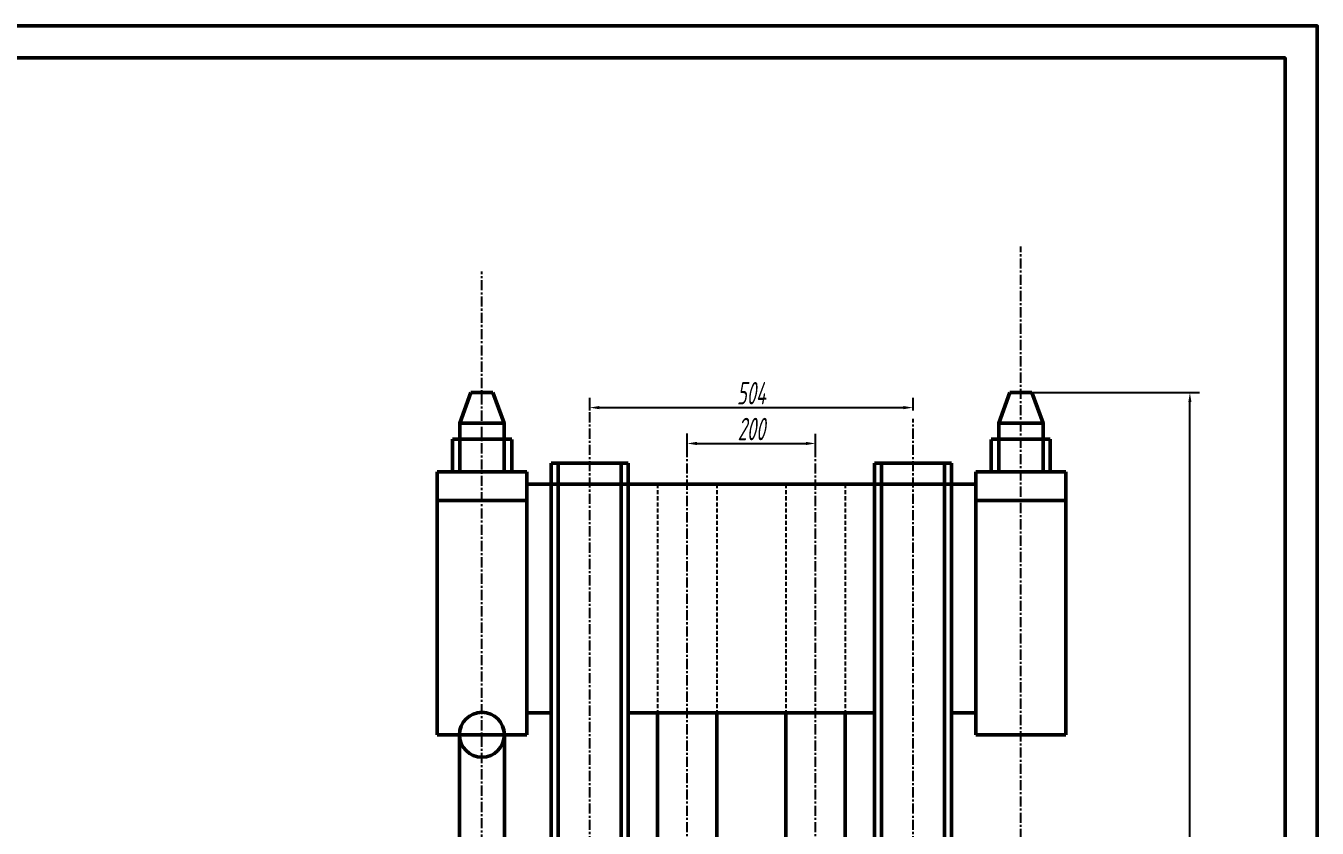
# Model space of a CAD drawing. Header units: millimetres. Extents: x 1573 to 2762, y 56 to 897.
# Drawn here: x 2359.7 to 2762.2, y 647.4 to 897.4 of the extents above; entities that cross this region are included whole.
import ezdxf

# ---------------------------------------------------------------- set-up
doc = ezdxf.new("R2010")
doc.units = ezdxf.units.MM
doc.header["$LTSCALE"] = 0.1
doc.linetypes.add('CENTER', pattern=[50.8, 31.75, -6.35, 6.35, -6.35])
doc.linetypes.add('DASHED', pattern=[19.05, 12.7, -6.35])
for name, color, linetype, lineweight in [('点画线', 1, 'CENTER', 25), ('粗实线', 7, 'Continuous', 50), ('细实线', 3, 'Continuous', 25), ('虚线', 2, 'DASHED', 25)]:
    doc.layers.add(name, color=color, linetype=linetype, lineweight=lineweight)
doc.styles.add('字母数字', font='gbeitc.shx', dxfattribs={"width": 0.7, "height": 7})
doc.dimstyles.new('线性', dxfattribs={"dimtxt": 7, "dimasz": 3, "dimexe": 3, "dimexo": 0, "dimgap": 1, "dimtad": 1, "dimdec": 0, "dimlfac": 5, "dimdsep": 46, "dimtxsty": '字母数字', "dimcen": 2.5, "dimadec": 0, "dimazin": 0, "dimtfac": 1, "dimtdec": 0, "dimtmove": 0, "dimatfit": 3, "dimfxl": 1, "dimarcsym": 0})

# ---------------------------------------------------------------- blocks, each defined once
blk = doc.blocks.new('*D263')
at = {"layer": 'Defpoints', "color": 0, "transparency": 16777216}
for p in [(2605.85, 767.25), (2565.85, 764.17), (2605.85, 764.17)]:
    blk.add_point(p, dxfattribs=at)
at = {"layer": '细实线', "color": 0, "lineweight": -2, "transparency": 16777216}
for p, q in [((2565.85, 764.17), (2565.85, 770.25)), ((2605.85, 764.17), (2605.85, 770.25)), ((2568.85, 767.25), (2602.85, 767.25))]:
    blk.add_line(p, q, dxfattribs=at)
at = {"layer": '细实线', "color": 0, "transparency": 16777216}
for points in [[(2568.85, 767.75), (2568.85, 766.75), (2565.85, 767.25)], [(2602.85, 767.75), (2602.85, 766.75), (2605.85, 767.25)]]:
    blk.add_solid(points, dxfattribs=at)
at = {"layer": '细实线', "color": 0, "transparency": 16777216, "insert": (2585.85, 771.75), "char_height": 7, "attachment_point": 5, "style": '字母数字'}
blk.add_mtext('200', dxfattribs=at)
blk = doc.blocks.new('*D264')
at = {"layer": 'Defpoints', "color": 0, "transparency": 16777216}
for p in [(2535.45, 777.54), (2636.25, 778.42), (2636.25, 777.54)]:
    blk.add_point(p, dxfattribs=at)
at = {"layer": '细实线', "color": 0, "lineweight": -2, "transparency": 16777216}
for p, q in [((2535.45, 777.54), (2535.45, 781.42)), ((2636.25, 777.54), (2636.25, 781.42)), ((2538.45, 778.42), (2633.25, 778.42))]:
    blk.add_line(p, q, dxfattribs=at)
at = {"layer": '细实线', "color": 0, "transparency": 16777216}
for points in [[(2538.45, 778.92), (2538.45, 777.92), (2535.45, 778.42)], [(2633.25, 778.92), (2633.25, 777.92), (2636.25, 778.42)]]:
    blk.add_solid(points, dxfattribs=at)
at = {"layer": '细实线', "color": 0, "transparency": 16777216, "insert": (2585.85, 782.92), "char_height": 7, "attachment_point": 5, "style": '字母数字'}
blk.add_mtext('504', dxfattribs=at)
blk = doc.blocks.new('*D267')
at = {"layer": 'Defpoints', "color": 0, "transparency": 16777216}
for p in [(2673.29, 783.12), (2722.54, 783.12), (2615.07, 432.76)]:
    blk.add_point(p, dxfattribs=at)
at = {"layer": '细实线', "color": 0, "lineweight": -2, "transparency": 16777216}
for p, q in [((2673.29, 783.12), (2725.54, 783.12)), ((2722.54, 435.76), (2722.54, 780.12)), ((2615.07, 432.76), (2725.54, 432.76))]:
    blk.add_line(p, q, dxfattribs=at)
at = {"layer": '细实线', "color": 0, "transparency": 16777216}
for points in [[(2722.04, 780.12), (2723.04, 780.12), (2722.54, 783.12)], [(2722.04, 435.76), (2723.04, 435.76), (2722.54, 432.76)]]:
    blk.add_solid(points, dxfattribs=at)
at = {"layer": '细实线', "color": 0, "transparency": 16777216, "insert": (2718.04, 607.94), "char_height": 7, "attachment_point": 5, "rotation": 90, "style": '字母数字'}
blk.add_mtext('1752', dxfattribs=at)

msp = doc.modelspace()

# ---------------------------------------------------------------- linework, layer by layer
at = {"layer": '点画线'}
for p, q in [((2669.85, 405.19), (2669.85, 828.59)), ((2501.85, 632.09), (2501.85, 820.82)), ((2535.45, 494.42), (2535.45, 777.54)), ((2636.25, 494.42), (2636.25, 774.96)), ((2565.85, 432.76), (2565.85, 770.4)), ((2605.85, 432.76), (2605.85, 769.31))]:
    msp.add_line(p, q, dxfattribs=at)
at = {"layer": '粗实线'}
for p, q in [((2498.4, 783.12), (2494.93, 773.58)), ((2498.4, 783.12), (2505.29, 783.12)), ((2505.29, 783.12), (2508.76, 773.58)), ((2666.4, 783.12), (2662.93, 773.58)), ((2673.29, 783.12), (2666.4, 783.12)), ((2673.29, 783.12), (2676.76, 773.58)), ((2508.76, 758.45), (2508.76, 773.58)), ((2662.93, 758.45), (2662.93, 773.58)), ((2492.68, 768.56), (2511.13, 768.56)), ((2679.01, 768.56), (2660.56, 768.56)), ((2523.45, 761.09), (2523.45, 479.9)), ((2523.45, 754.59), (2523.45, 761.09)), ((2523.45, 761.09), (2547.45, 761.09)), ((2525.64, 761.09), (2525.64, 479.9)), ((2545.26, 761.09), (2545.26, 479.9)), ((2547.45, 761.09), (2547.45, 479.9)), ((2624.25, 761.09), (2624.25, 479.9)), ((2648.25, 761.09), (2624.25, 761.09)), ((2626.44, 761.09), (2626.44, 479.9)), ((2646.06, 761.09), (2646.06, 479.9)), ((2648.25, 761.09), (2648.25, 479.9)), ((2487.85, 758.45), (2487.85, 676.48)), ((2487.85, 758.45), (2515.85, 758.45)), ((2508.76, 758.45), (2511.13, 758.45)), ((2515.85, 758.45), (2515.85, 676.48)), ((2655.85, 758.45), (2655.85, 676.48)), ((2683.85, 758.45), (2655.85, 758.45)), ((2662.93, 758.45), (2660.56, 758.45)), ((2683.85, 758.45), (2683.85, 676.48)), ((2515.85, 754.59), (2655.85, 754.59)), ((2487.85, 749.45), (2515.85, 749.45)), ((2523.45, 751.81), (2523.45, 647.75)), ((2648.25, 751.81), (2648.25, 647.75)), ((2683.85, 749.45), (2655.85, 749.45)), ((2515.85, 683.32), (2523.45, 683.32)), ((2547.45, 683.32), (2624.25, 683.32)), ((2556.62, 683.32), (2556.62, 432.76)), ((2575.07, 683.32), (2575.07, 432.76)), ((2596.62, 683.32), (2596.62, 432.76)), ((2615.07, 683.32), (2615.07, 432.76)), ((2648.25, 683.32), (2655.85, 683.32)), ((2487.85, 676.48), (2515.85, 676.48)), ((2494.85, 676.48), (2494.85, 634.04)), ((2508.85, 676.48), (2508.85, 638.92)), ((2683.85, 676.48), (2655.85, 676.48))]:
    msp.add_line(p, q, dxfattribs=at)
for points in [[(1573.22, 56.38), (2762.22, 56.38), (2762.22, 897.38), (1573.22, 897.38)], [(1598.22, 66.38), (2752.22, 66.38), (2752.22, 887.38), (1598.22, 887.38)], [(2494.93, 758.45), (2508.76, 758.45), (2508.76, 773.58), (2494.93, 773.58)], [(2676.76, 758.45), (2662.93, 758.45), (2662.93, 773.58), (2676.76, 773.58)]]:
    msp.add_lwpolyline(points, close=True, dxfattribs=at)
for points in [[(2492.68, 768.56), (2492.68, 758.45)], [(2492.68, 758.45), (2511.13, 758.45), (2511.13, 768.53)], [(2679.01, 758.45), (2660.56, 758.45), (2660.56, 768.53)], [(2679.01, 768.56), (2679.01, 758.45)]]:
    msp.add_lwpolyline(points, dxfattribs=at)
msp.add_circle((2501.85, 676.48), 7, dxfattribs=at)
at = {"layer": '细实线'}
for points in [[(2508.76, 768.56), (2492.68, 768.56)], [(2662.93, 768.56), (2679.01, 768.56)]]:
    msp.add_lwpolyline(points, dxfattribs=at)
at = {"layer": '虚线'}
for p, q in [((2556.62, 754.59), (2556.62, 683.32)), ((2575.07, 754.59), (2575.07, 683.32)), ((2596.62, 754.59), (2596.62, 683.32)), ((2615.07, 754.59), (2615.07, 683.32))]:
    msp.add_line(p, q, dxfattribs=at)

# ---------------------------------------------------------------- dimensions: what is measured, and where the dimension line sits
at = {"layer": '细实线'}
for base, p1, p2, picture, middle in [((2636.25, 778.42), (2535.45, 777.54), (2636.25, 777.54), '*D264', (2585.85, 782.92)), ((2605.85, 767.25), (2565.85, 764.17), (2605.85, 764.17), '*D263', (2585.85, 771.75))]:
    dim = msp.add_linear_dim(base=base, p1=p1, p2=p2, dimstyle='线性', dxfattribs=at)
    dim.commit()
    dim.dimension.update_dxf_attribs({"geometry": picture, "text_midpoint": middle})
dim = msp.add_linear_dim(base=(2722.54, 783.12), p1=(2615.07, 432.76), p2=(2673.29, 783.12), angle=90, dimstyle='线性', dxfattribs=at)
dim.commit()
dim.dimension.update_dxf_attribs({"geometry": '*D267', "text_midpoint": (2718.04, 607.94)})

doc.saveas('drawing.dxf')
